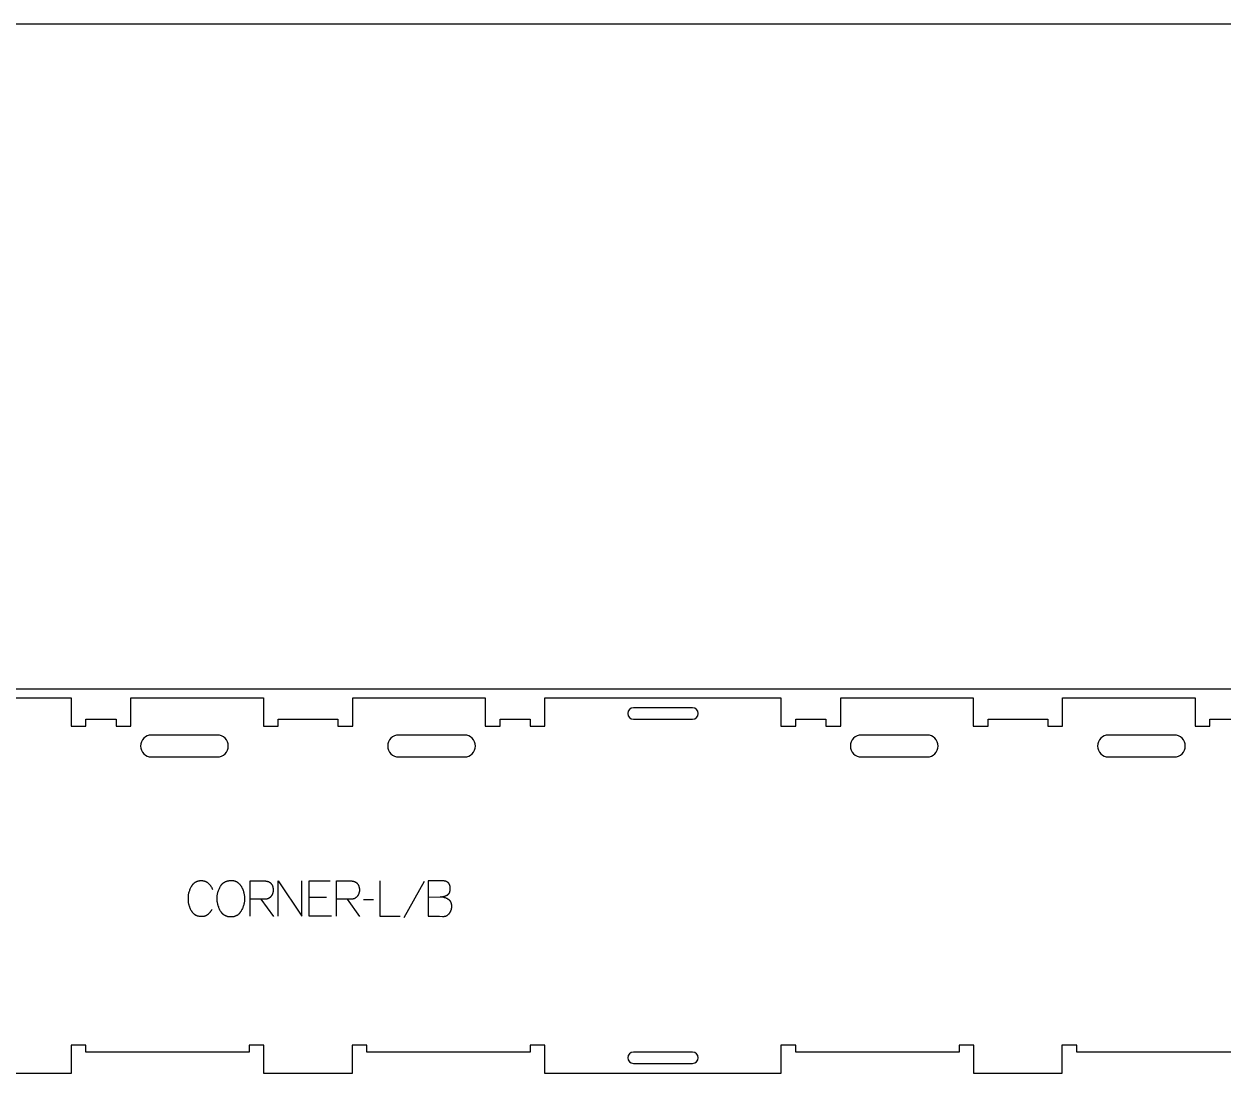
# Model space of a CAD drawing. Extents: x -34195 to -31012, y -17593 to -11999.
# Drawn here: x -33154 to -32140, y -12898 to -11999 of the extents above; entities that cross this region are included whole.
import ezdxf

# ---------------------------------------------------------------- set-up
doc = ezdxf.new("R2010")
doc.units = 0
for name, color, linetype in [('0_SHEET_SPRUCEPLY_2440X122', 1, 'CONTINUOUS'), ('1_ANYTOOL_1MMDEEP_LABELS_S', 2, 'CONTINUOUS'), ('3_ANYTOOL_CUTTHROUGH_INSID', 4, 'CONTINUOUS'), ('4_ANYTOOL_CUTTHROUGH_OUTSI', 5, 'CONTINUOUS'), ('DONOTCUT', 18, 'CONTINUOUS')]:
    doc.layers.add(name, color=color, linetype=linetype)

msp = doc.modelspace()

# ---------------------------------------------------------------- linework, layer by layer
at = {"layer": '0_SHEET_SPRUCEPLY_2440X122'}
msp.add_lwpolyline([(-33823.6, -12561.7), (-33823.6, -13781.7), (-31383.6, -13781.7), (-31383.6, -12561.7)], close=True, dxfattribs=at)
at = {"layer": '1_ANYTOOL_1MMDEEP_LABELS_S'}
for points in [[(-32994.1, -12731.1), (-32994.3, -12730.7), (-32994.5, -12730.3), (-32994.6, -12730), (-32994.8, -12729.6), (-32995, -12729.2), (-32995.2, -12728.9), (-32995.5, -12728.5), (-32995.7, -12728.2), (-32995.9, -12727.8), (-32996.2, -12727.5), (-32996.4, -12727.2), (-32996.7, -12726.9), (-32997, -12726.6), (-32997.3, -12726.3), (-32997.6, -12726), (-32997.9, -12725.8), (-32998, -12725.6), (-32998.2, -12725.5), (-32998.4, -12725.4), (-32998.5, -12725.3), (-32998.7, -12725.1), (-32998.9, -12725), (-32999, -12724.9), (-32999.2, -12724.8), (-32999.4, -12724.7), (-32999.6, -12724.6), (-32999.7, -12724.6), (-32999.9, -12724.5), (-33000.1, -12724.4), (-33000.3, -12724.3), (-33000.5, -12724.2), (-33000.7, -12724.2), (-33000.9, -12724.1), (-33001.1, -12724), (-33001.2, -12724), (-33001.4, -12723.9), (-33001.6, -12723.9), (-33001.8, -12723.8), (-33002.1, -12723.8), (-33002.3, -12723.8), (-33002.5, -12723.7), (-33002.7, -12723.7), (-33002.9, -12723.7), (-33003.1, -12723.7), (-33003.3, -12723.7), (-33003.5, -12723.6), (-33003.8, -12723.6), (-33004, -12723.6), (-33004.3, -12723.6), (-33004.7, -12723.7), (-33005, -12723.7), (-33005.3, -12723.7), (-33005.7, -12723.8), (-33006, -12723.8), (-33006.3, -12723.9), (-33006.6, -12723.9), (-33006.9, -12724), (-33007.2, -12724.1), (-33007.5, -12724.2), (-33007.8, -12724.3), (-33008, -12724.4), (-33008.2, -12724.5), (-33008.3, -12724.5), (-33008.4, -12724.6), (-33008.6, -12724.7), (-33008.7, -12724.7), (-33008.8, -12724.8), (-33009, -12724.9), (-33009.1, -12725), (-33009.2, -12725), (-33009.4, -12725.1), (-33009.5, -12725.2), (-33009.6, -12725.3), (-33009.7, -12725.4), (-33009.8, -12725.5), (-33010.1, -12725.7), (-33010.3, -12725.9), (-33010.5, -12726.1), (-33010.8, -12726.3), (-33011, -12726.5), (-33011.2, -12726.7), (-33011.4, -12727), (-33011.6, -12727.2), (-33011.8, -12727.5), (-33012, -12727.8), (-33012.2, -12728), (-33012.3, -12728.3), (-33012.7, -12728.9), (-33013, -12729.5), (-33013.3, -12730.1), (-33013.6, -12730.7), (-33013.8, -12731.4), (-33014, -12732), (-33014.2, -12732.6), (-33014.4, -12733.3), (-33014.6, -12733.9), (-33014.7, -12734.6), (-33014.9, -12735.2), (-33015, -12735.9), (-33015, -12736.6), (-33015.1, -12737.3), (-33015.1, -12737.9), (-33015.1, -12738.6), (-33015.1, -12739.3), (-33015.1, -12740), (-33015, -12740.7), (-33015, -12741.4), (-33014.9, -12742.1), (-33014.7, -12742.7), (-33014.6, -12743.4), (-33014.5, -12743.7), (-33014.4, -12744), (-33014.3, -12744.3), (-33014.2, -12744.7), (-33014.1, -12745), (-33014, -12745.3), (-33013.9, -12745.6), (-33013.8, -12745.9), (-33013.5, -12746.5), (-33013.3, -12747.2), (-33013, -12747.8), (-33012.6, -12748.4), (-33012.3, -12748.9), (-33012.1, -12749.2), (-33011.9, -12749.5), (-33011.7, -12749.8), (-33011.5, -12750), (-33011.3, -12750.3), (-33011.1, -12750.5), (-33010.9, -12750.8), (-33010.7, -12751), (-33010.5, -12751.2), (-33010.2, -12751.4), (-33010, -12751.6), (-33009.9, -12751.7), (-33009.7, -12751.8), (-33009.6, -12751.9), (-33009.5, -12752), (-33009.4, -12752.1), (-33009.2, -12752.2), (-33009.1, -12752.2), (-33009, -12752.3), (-33008.8, -12752.4), (-33008.7, -12752.5), (-33008.6, -12752.5), (-33008.4, -12752.6), (-33008.2, -12752.7), (-33007.9, -12752.9), (-33007.6, -12753), (-33007.3, -12753.1), (-33007, -12753.2), (-33006.7, -12753.3), (-33006.4, -12753.3), (-33006, -12753.4), (-33005.7, -12753.5), (-33005.4, -12753.5), (-33005.1, -12753.6), (-33004.7, -12753.6), (-33004.4, -12753.6), (-33004, -12753.6), (-33003.7, -12753.6), (-33003.3, -12753.6), (-33002.9, -12753.6), (-33002.7, -12753.6), (-33002.5, -12753.6), (-33002.3, -12753.6), (-33002.2, -12753.5), (-33002, -12753.5), (-33001.8, -12753.5), (-33001.6, -12753.4), (-33001.5, -12753.4), (-33001.3, -12753.4), (-33001.1, -12753.3), (-33001, -12753.3), (-33000.8, -12753.2), (-33000.6, -12753.2), (-33000.5, -12753.1), (-33000.3, -12753.1), (-33000.2, -12753), (-33000, -12752.9), (-32999.9, -12752.9), (-32999.7, -12752.8), (-32999.6, -12752.7), (-32999.4, -12752.6), (-32999.3, -12752.6), (-32999.1, -12752.5), (-32999, -12752.4), (-32998.8, -12752.3), (-32998.7, -12752.2), (-32998.6, -12752.1), (-32998.4, -12752), (-32998.2, -12751.8), (-32997.9, -12751.6), (-32997.6, -12751.4), (-32997.4, -12751.1), (-32997.1, -12750.9), (-32996.9, -12750.7), (-32996.7, -12750.4), (-32996.5, -12750.1), (-32996.2, -12749.9), (-32996, -12749.6), (-32995.8, -12749.3), (-32995.6, -12749), (-32995.4, -12748.7), (-32995.2, -12748.4), (-32995, -12748.1), (-32994.8, -12747.8)], [(-32962.5, -12753.6), (-32962.5, -12723.6), (-32951.1, -12723.6), (-32950.6, -12723.6), (-32950.1, -12723.7), (-32949.9, -12723.7), (-32949.7, -12723.7), (-32949.5, -12723.7), (-32949.2, -12723.8), (-32949, -12723.8), (-32948.8, -12723.8), (-32948.6, -12723.9), (-32948.4, -12723.9), (-32948.2, -12724), (-32948, -12724), (-32947.8, -12724.1), (-32947.6, -12724.1), (-32947.4, -12724.2), (-32947.3, -12724.3), (-32947.1, -12724.3), (-32946.9, -12724.4), (-32946.7, -12724.5), (-32946.6, -12724.6), (-32946.4, -12724.7), (-32946.2, -12724.7), (-32946.1, -12724.8), (-32945.9, -12724.9), (-32945.8, -12725), (-32945.7, -12725.1), (-32945.5, -12725.2), (-32945.4, -12725.4), (-32945.3, -12725.5), (-32945.1, -12725.6), (-32945, -12725.7), (-32944.9, -12725.9), (-32944.8, -12726), (-32944.7, -12726.1), (-32944.6, -12726.3), (-32944.5, -12726.4), (-32944.4, -12726.6), (-32944.3, -12726.7), (-32944.2, -12726.9), (-32944.1, -12727), (-32944, -12727.2), (-32943.9, -12727.3), (-32943.8, -12727.5), (-32943.8, -12727.7), (-32943.7, -12727.9), (-32943.6, -12728.1), (-32943.6, -12728.2), (-32943.5, -12728.4), (-32943.5, -12728.6), (-32943.4, -12728.8), (-32943.4, -12729), (-32943.3, -12729.2), (-32943.3, -12729.4), (-32943.3, -12729.6), (-32943.2, -12729.9), (-32943.2, -12730.1), (-32943.2, -12730.3), (-32943.2, -12730.5), (-32943.1, -12731), (-32943.1, -12731.5), (-32943.1, -12731.7), (-32943.1, -12731.8), (-32943.2, -12732), (-32943.2, -12732.2), (-32943.2, -12732.4), (-32943.2, -12732.5), (-32943.2, -12732.7), (-32943.2, -12732.9), (-32943.3, -12733), (-32943.3, -12733.2), (-32943.3, -12733.4), (-32943.4, -12733.5), (-32943.4, -12733.7), (-32943.5, -12733.9), (-32943.5, -12734), (-32943.6, -12734.2), (-32943.6, -12734.4), (-32943.7, -12734.5), (-32943.8, -12734.7), (-32943.8, -12734.8), (-32943.9, -12735), (-32944, -12735.1), (-32944.1, -12735.3), (-32944.1, -12735.5), (-32944.2, -12735.6), (-32944.3, -12735.8), (-32944.4, -12735.9), (-32944.5, -12736.1), (-32944.6, -12736.2), (-32944.7, -12736.4), (-32944.8, -12736.5), (-32944.9, -12736.7), (-32945, -12736.8), (-32945.1, -12737), (-32945.3, -12737.1), (-32945.4, -12737.2), (-32945.5, -12737.3), (-32945.6, -12737.5), (-32945.8, -12737.6), (-32945.9, -12737.7), (-32946, -12737.8), (-32946.1, -12737.9), (-32946.3, -12738), (-32946.4, -12738.1), (-32946.6, -12738.2), (-32946.7, -12738.3), (-32946.9, -12738.4), (-32947, -12738.5), (-32947.1, -12738.5), (-32947.3, -12738.6), (-32947.5, -12738.7), (-32947.6, -12738.7), (-32947.8, -12738.8), (-32947.9, -12738.8), (-32948.1, -12738.9), (-32948.3, -12738.9), (-32948.4, -12739), (-32948.6, -12739), (-32948.8, -12739), (-32949, -12739.1), (-32949.1, -12739.1), (-32949.3, -12739.1), (-32949.5, -12739.1), (-32951.4, -12739.2), (-32953.5, -12739.2), (-32962.4, -12739.2)], [(-32938.9, -12753.6), (-32938.9, -12723.6), (-32918.9, -12753.6), (-32918.9, -12723.6)], [(-32893.9, -12753.6), (-32912.8, -12753.6), (-32912.8, -12723.6), (-32895, -12723.6)], [(-32889.6, -12753.6), (-32889.6, -12723.6), (-32878.3, -12723.6), (-32877.8, -12723.6), (-32877.3, -12723.7), (-32877.1, -12723.7), (-32876.8, -12723.7), (-32876.6, -12723.7), (-32876.4, -12723.8), (-32876.2, -12723.8), (-32876, -12723.8), (-32875.7, -12723.9), (-32875.5, -12723.9), (-32875.3, -12724), (-32875.1, -12724), (-32875, -12724.1), (-32874.8, -12724.1), (-32874.6, -12724.2), (-32874.4, -12724.3), (-32874.2, -12724.3), (-32874, -12724.4), (-32873.9, -12724.5), (-32873.7, -12724.6), (-32873.6, -12724.7), (-32873.4, -12724.7), (-32873.2, -12724.8), (-32873.1, -12724.9), (-32872.9, -12725), (-32872.8, -12725.1), (-32872.7, -12725.2), (-32872.5, -12725.4), (-32872.4, -12725.5), (-32872.3, -12725.6), (-32872.1, -12725.7), (-32872, -12725.9), (-32871.9, -12726), (-32871.8, -12726.1), (-32871.7, -12726.3), (-32871.6, -12726.4), (-32871.5, -12726.6), (-32871.4, -12726.7), (-32871.3, -12726.9), (-32871.2, -12727), (-32871.1, -12727.2), (-32871.1, -12727.3), (-32871, -12727.5), (-32870.9, -12727.7), (-32870.8, -12727.9), (-32870.8, -12728.1), (-32870.7, -12728.2), (-32870.7, -12728.4), (-32870.6, -12728.6), (-32870.6, -12728.8), (-32870.5, -12729), (-32870.5, -12729.2), (-32870.4, -12729.4), (-32870.4, -12729.6), (-32870.4, -12729.9), (-32870.3, -12730.1), (-32870.3, -12730.3), (-32870.3, -12730.5), (-32870.3, -12731), (-32870.3, -12731.5), (-32870.3, -12731.7), (-32870.3, -12731.8), (-32870.3, -12732), (-32870.3, -12732.2), (-32870.3, -12732.4), (-32870.3, -12732.5), (-32870.4, -12732.7), (-32870.4, -12732.9), (-32870.4, -12733), (-32870.5, -12733.2), (-32870.5, -12733.4), (-32870.5, -12733.5), (-32870.6, -12733.7), (-32870.6, -12733.9), (-32870.7, -12734), (-32870.7, -12734.2), (-32870.8, -12734.4), (-32870.8, -12734.5), (-32870.9, -12734.7), (-32871, -12734.8), (-32871, -12735), (-32871.1, -12735.1), (-32871.2, -12735.3), (-32871.3, -12735.5), (-32871.4, -12735.6), (-32871.5, -12735.8), (-32871.5, -12735.9), (-32871.6, -12736.1), (-32871.7, -12736.2), (-32871.8, -12736.4), (-32871.9, -12736.5), (-32872.1, -12736.7), (-32872.2, -12736.8), (-32872.3, -12737), (-32872.4, -12737.1), (-32872.5, -12737.2), (-32872.6, -12737.3), (-32872.8, -12737.5), (-32872.9, -12737.6), (-32873, -12737.7), (-32873.2, -12737.8), (-32873.3, -12737.9), (-32873.4, -12738), (-32873.6, -12738.1), (-32873.7, -12738.2), (-32873.8, -12738.3), (-32874, -12738.4), (-32874.1, -12738.5), (-32874.3, -12738.5), (-32874.4, -12738.6), (-32874.6, -12738.7), (-32874.8, -12738.7), (-32874.9, -12738.8), (-32875.1, -12738.8), (-32875.2, -12738.9), (-32875.4, -12738.9), (-32875.6, -12739), (-32875.8, -12739), (-32875.9, -12739), (-32876.1, -12739.1), (-32876.3, -12739.1), (-32876.5, -12739.1), (-32876.6, -12739.1), (-32878.6, -12739.2), (-32880.6, -12739.2), (-32889.6, -12739.2)], [(-32852.9, -12723.6), (-32852.9, -12753.6), (-32835.8, -12753.6)], [(-32815.6, -12724.1), (-32832.8, -12754.9)], [(-32812.2, -12737.3), (-32801.7, -12737.2), (-32801.3, -12737.2), (-32800.9, -12737.1), (-32800.5, -12737.1), (-32800.1, -12737), (-32799.7, -12736.9), (-32799.4, -12736.9), (-32799, -12736.8), (-32798.6, -12736.7), (-32798.3, -12736.6), (-32797.9, -12736.5), (-32797.6, -12736.4), (-32797.2, -12736.2), (-32796.9, -12736.1), (-32796.6, -12735.9), (-32796.3, -12735.8), (-32795.9, -12735.6), (-32795.9, -12735.6), (-32795.8, -12735.5), (-32795.7, -12735.5), (-32795.6, -12735.4), (-32795.6, -12735.4), (-32795.5, -12735.3), (-32795.4, -12735.3), (-32795.4, -12735.2), (-32795.3, -12735.2), (-32795.2, -12735.1), (-32795.2, -12735.1), (-32795.1, -12735), (-32795, -12735), (-32795, -12734.9), (-32794.9, -12734.8), (-32794.8, -12734.8), (-32794.8, -12734.7), (-32794.7, -12734.6), (-32794.7, -12734.6), (-32794.6, -12734.5), (-32794.6, -12734.4), (-32794.5, -12734.4), (-32794.5, -12734.3), (-32794.4, -12734.2), (-32794.4, -12734.1), (-32794.3, -12734.1), (-32794.3, -12734), (-32794.2, -12733.9), (-32794.2, -12733.8), (-32794.1, -12733.7), (-32794.1, -12733.7), (-32794.1, -12733.6), (-32794, -12733.5), (-32794, -12733.4), (-32793.9, -12733.2), (-32793.8, -12733), (-32793.8, -12732.8), (-32793.7, -12732.6), (-32793.7, -12732.4), (-32793.6, -12732.2), (-32793.6, -12732), (-32793.6, -12731.8), (-32793.5, -12731.6), (-32793.5, -12731.3), (-32793.5, -12731.1), (-32793.5, -12730.9), (-32793.4, -12730.6), (-32793.4, -12730.4), (-32793.4, -12730.1), (-32793.4, -12729.7), (-32793.4, -12729.5), (-32793.5, -12729.3), (-32793.5, -12729.1), (-32793.5, -12729), (-32793.5, -12728.8), (-32793.5, -12728.6), (-32793.6, -12728.4), (-32793.6, -12728.2), (-32793.6, -12728.1), (-32793.7, -12727.9), (-32793.7, -12727.7), (-32793.8, -12727.6), (-32793.8, -12727.4), (-32793.9, -12727.3), (-32793.9, -12727.1), (-32794, -12727), (-32794, -12726.8), (-32794.1, -12726.7), (-32794.2, -12726.6), (-32794.2, -12726.4), (-32794.3, -12726.3), (-32794.4, -12726.2), (-32794.5, -12726), (-32794.5, -12725.9), (-32794.6, -12725.8), (-32794.7, -12725.7), (-32794.8, -12725.6), (-32794.9, -12725.5), (-32795, -12725.4), (-32795.1, -12725.3), (-32795.2, -12725.2), (-32795.3, -12725.1), (-32795.4, -12725), (-32795.5, -12724.9), (-32795.7, -12724.8), (-32795.8, -12724.7), (-32795.9, -12724.6), (-32796, -12724.5), (-32796.2, -12724.5), (-32796.3, -12724.4), (-32796.5, -12724.3), (-32796.6, -12724.3), (-32796.7, -12724.2), (-32796.9, -12724.2), (-32797, -12724.1), (-32797.2, -12724), (-32797.4, -12724), (-32797.5, -12723.9), (-32797.7, -12723.9), (-32797.8, -12723.9), (-32798, -12723.8), (-32798.2, -12723.8), (-32798.4, -12723.8), (-32798.6, -12723.7), (-32798.7, -12723.7), (-32798.9, -12723.7), (-32799.1, -12723.7), (-32799.3, -12723.7), (-32799.7, -12723.6), (-32800.1, -12723.6), (-32812.2, -12723.6)], [(-32812.2, -12723.6), (-32812.2, -12753.6), (-32802.5, -12753.6), (-32800, -12753.7), (-32799.8, -12753.7), (-32799.5, -12753.7), (-32799.3, -12753.7), (-32799.1, -12753.7), (-32798.9, -12753.7), (-32798.7, -12753.7), (-32798.5, -12753.6), (-32798.2, -12753.6), (-32798, -12753.6), (-32797.8, -12753.5), (-32797.6, -12753.5), (-32797.5, -12753.4), (-32797.3, -12753.4), (-32797.1, -12753.3), (-32796.9, -12753.2), (-32796.7, -12753.1), (-32796.5, -12753.1), (-32796.4, -12753), (-32796.2, -12752.9), (-32796, -12752.8), (-32795.8, -12752.7), (-32795.7, -12752.6), (-32795.5, -12752.4), (-32795.4, -12752.3), (-32795.2, -12752.2), (-32795.1, -12752.1), (-32794.9, -12751.9), (-32794.8, -12751.8), (-32794.6, -12751.6), (-32794.5, -12751.5), (-32794.4, -12751.3), (-32794.2, -12751.1), (-32794.1, -12751), (-32794, -12750.8), (-32793.9, -12750.6), (-32793.7, -12750.4), (-32793.6, -12750.3), (-32793.5, -12750.1), (-32793.4, -12749.9), (-32793.3, -12749.7), (-32793.2, -12749.6), (-32793.1, -12749.4), (-32793, -12749.2), (-32793, -12749), (-32792.9, -12748.8), (-32792.8, -12748.6), (-32792.7, -12748.5), (-32792.7, -12748.3), (-32792.6, -12748.1), (-32792.5, -12747.9), (-32792.5, -12747.7), (-32792.4, -12747.5), (-32792.4, -12747.3), (-32792.4, -12747.1), (-32792.3, -12746.9), (-32792.3, -12746.7), (-32792.2, -12746.5), (-32792.2, -12746.3), (-32792.2, -12746.1), (-32792.2, -12745.9), (-32792.2, -12745.7), (-32792.2, -12745.5), (-32792.2, -12745.3), (-32792.1, -12745.1), (-32792.2, -12744.9), (-32792.2, -12744.6), (-32792.2, -12744.4), (-32792.2, -12744.1), (-32792.2, -12743.9), (-32792.3, -12743.7), (-32792.3, -12743.4), (-32792.3, -12743.2), (-32792.4, -12743), (-32792.4, -12742.8), (-32792.5, -12742.6), (-32792.6, -12742.4), (-32792.6, -12742.2), (-32792.7, -12742), (-32792.8, -12741.8), (-32792.9, -12741.6), (-32792.9, -12741.5), (-32793, -12741.4), (-32793, -12741.3), (-32793.1, -12741.3), (-32793.1, -12741.2), (-32793.2, -12741.1), (-32793.2, -12741), (-32793.3, -12740.9), (-32793.3, -12740.8), (-32793.4, -12740.8), (-32793.5, -12740.7), (-32793.5, -12740.6), (-32793.6, -12740.5), (-32793.7, -12740.4), (-32793.7, -12740.4), (-32793.8, -12740.3), (-32793.9, -12740.2), (-32793.9, -12740.1), (-32794, -12740.1), (-32794.1, -12740), (-32794.1, -12739.9), (-32794.2, -12739.9), (-32794.4, -12739.7), (-32794.5, -12739.6), (-32794.7, -12739.5), (-32794.9, -12739.4), (-32795.1, -12739.3), (-32795.4, -12739), (-32795.8, -12738.8), (-32796.2, -12738.6), (-32796.6, -12738.5), (-32797, -12738.3), (-32797.4, -12738.1), (-32797.8, -12738), (-32798.2, -12737.9), (-32798.6, -12737.7), (-32799, -12737.6), (-32799.4, -12737.5), (-32799.9, -12737.4), (-32800.3, -12737.3), (-32800.8, -12737.3), (-32801.2, -12737.2), (-32801.7, -12737.2)], [(-32953.5, -12739.2), (-32943, -12753.7)], [(-32898.2, -12737.6), (-32912.8, -12737.6)], [(-32880.6, -12739.2), (-32870.2, -12753.7)], [(-32858.2, -12739.8), (-32866.9, -12739.8)]]:
    msp.add_lwpolyline(points, dxfattribs=at)
msp.add_lwpolyline([(-32978.5, -12723.3), (-32978.1, -12723.3), (-32977.8, -12723.3), (-32977.4, -12723.3), (-32977, -12723.4), (-32976.9, -12723.4), (-32976.7, -12723.4), (-32976.5, -12723.5), (-32976.4, -12723.5), (-32976.2, -12723.5), (-32976, -12723.6), (-32975.9, -12723.6), (-32975.7, -12723.7), (-32975.6, -12723.7), (-32975.4, -12723.8), (-32975.2, -12723.8), (-32975.1, -12723.9), (-32974.9, -12723.9), (-32974.8, -12724), (-32974.6, -12724.1), (-32974.5, -12724.1), (-32974.4, -12724.2), (-32974.2, -12724.3), (-32974.1, -12724.3), (-32973.9, -12724.4), (-32973.8, -12724.5), (-32973.7, -12724.6), (-32973.5, -12724.7), (-32973.4, -12724.8), (-32973.1, -12725), (-32972.9, -12725.2), (-32972.6, -12725.4), (-32972.4, -12725.6), (-32972.2, -12725.8), (-32971.9, -12726), (-32971.7, -12726.2), (-32971.5, -12726.5), (-32971.3, -12726.7), (-32971.1, -12726.9), (-32970.9, -12727.2), (-32970.7, -12727.4), (-32970.5, -12727.7), (-32970.3, -12728), (-32970.1, -12728.2), (-32969.9, -12728.5), (-32969.8, -12728.8), (-32969.6, -12729.1), (-32969.5, -12729.4), (-32969.3, -12729.7), (-32969.2, -12730), (-32969, -12730.3), (-32968.9, -12730.6), (-32968.8, -12730.9), (-32968.7, -12731.2), (-32968.5, -12731.5), (-32968.4, -12731.9), (-32968.3, -12732.2), (-32968.2, -12732.5), (-32968.1, -12732.9), (-32968.1, -12733.2), (-32968, -12733.5), (-32967.8, -12734.2), (-32967.7, -12734.9), (-32967.6, -12735.6), (-32967.5, -12736.2), (-32967.4, -12736.9), (-32967.4, -12737.5), (-32967.4, -12738.2), (-32967.4, -12738.8), (-32967.4, -12739.4), (-32967.4, -12740.1), (-32967.4, -12740.7), (-32967.5, -12741.4), (-32967.6, -12742), (-32967.7, -12742.6), (-32967.9, -12743.3), (-32968, -12743.9), (-32968.2, -12744.5), (-32968.4, -12745.2), (-32968.7, -12745.8), (-32968.9, -12746.5), (-32969.2, -12747.1), (-32969.5, -12747.7), (-32969.8, -12748.4), (-32970.1, -12749), (-32970.3, -12749.3), (-32970.5, -12749.6), (-32970.7, -12749.9), (-32970.9, -12750.2), (-32971.1, -12750.5), (-32971.3, -12750.7), (-32971.5, -12751), (-32971.7, -12751.2), (-32971.8, -12751.4), (-32971.9, -12751.5), (-32972, -12751.6), (-32972.2, -12751.7), (-32972.3, -12751.8), (-32972.4, -12751.9), (-32972.5, -12752), (-32972.6, -12752.1), (-32972.8, -12752.2), (-32972.9, -12752.3), (-32973, -12752.4), (-32973.1, -12752.5), (-32973.3, -12752.6), (-32973.4, -12752.7), (-32973.5, -12752.8), (-32973.7, -12752.8), (-32973.8, -12752.9), (-32974, -12753), (-32974.1, -12753.1), (-32974.2, -12753.1), (-32974.4, -12753.2), (-32974.5, -12753.3), (-32974.7, -12753.3), (-32974.8, -12753.4), (-32975, -12753.5), (-32975.1, -12753.5), (-32975.3, -12753.6), (-32975.4, -12753.6), (-32975.7, -12753.7), (-32976.1, -12753.8), (-32976.4, -12753.9), (-32976.7, -12753.9), (-32977.1, -12754), (-32977.4, -12754), (-32977.7, -12754.1), (-32978.1, -12754.1), (-32978.5, -12754.1), (-32978.8, -12754.1), (-32979.2, -12754.1), (-32979.6, -12754.1), (-32980, -12754.1), (-32980.3, -12754), (-32980.7, -12754), (-32981, -12753.9), (-32981.4, -12753.9), (-32981.7, -12753.8), (-32982, -12753.7), (-32982.4, -12753.6), (-32982.5, -12753.6), (-32982.7, -12753.5), (-32982.8, -12753.4), (-32983, -12753.4), (-32983.1, -12753.3), (-32983.3, -12753.3), (-32983.4, -12753.2), (-32983.6, -12753.1), (-32983.7, -12753), (-32983.9, -12753), (-32984, -12752.9), (-32984.2, -12752.8), (-32984.3, -12752.7), (-32984.4, -12752.6), (-32984.6, -12752.6), (-32984.7, -12752.5), (-32984.8, -12752.4), (-32985, -12752.3), (-32985.1, -12752.2), (-32985.2, -12752.1), (-32985.3, -12752), (-32985.5, -12751.9), (-32985.6, -12751.8), (-32985.7, -12751.7), (-32985.8, -12751.5), (-32985.9, -12751.4), (-32986.1, -12751.3), (-32986.2, -12751.2), (-32986.3, -12751.1), (-32986.4, -12750.9), (-32986.6, -12750.7), (-32986.8, -12750.4), (-32987, -12750.1), (-32987.2, -12749.9), (-32987.4, -12749.6), (-32987.6, -12749.2), (-32987.8, -12748.9), (-32988.1, -12748.3), (-32988.4, -12747.6), (-32988.7, -12747), (-32989, -12746.3), (-32989.2, -12745.7), (-32989.5, -12745), (-32989.7, -12744.4), (-32989.8, -12743.7), (-32990, -12743.1), (-32990.1, -12742.4), (-32990.3, -12741.8), (-32990.4, -12741.1), (-32990.4, -12740.5), (-32990.5, -12739.8), (-32990.5, -12739.2), (-32990.5, -12738.5), (-32990.5, -12737.8), (-32990.5, -12737.1), (-32990.4, -12736.4), (-32990.4, -12735.8), (-32990.3, -12735.1), (-32990.1, -12734.4), (-32990, -12733.8), (-32989.8, -12733.1), (-32989.6, -12732.5), (-32989.4, -12731.8), (-32989.2, -12731.2), (-32988.9, -12730.6), (-32988.6, -12730), (-32988.3, -12729.3), (-32988, -12728.7), (-32987.6, -12728.1), (-32987.5, -12727.8), (-32987.3, -12727.5), (-32987.1, -12727.3), (-32986.9, -12727), (-32986.7, -12726.7), (-32986.4, -12726.5), (-32986.2, -12726.2), (-32986, -12726), (-32985.9, -12725.9), (-32985.7, -12725.8), (-32985.6, -12725.7), (-32985.5, -12725.6), (-32985.4, -12725.5), (-32985.3, -12725.4), (-32985.1, -12725.3), (-32985, -12725.2), (-32984.9, -12725.1), (-32984.7, -12725), (-32984.6, -12724.9), (-32984.5, -12724.8), (-32984.3, -12724.7), (-32984.2, -12724.7), (-32984.1, -12724.6), (-32983.9, -12724.5), (-32983.8, -12724.4), (-32983.6, -12724.4), (-32983.3, -12724.2), (-32983, -12724.1), (-32982.7, -12724), (-32982.4, -12723.9), (-32982.1, -12723.8), (-32981.7, -12723.7), (-32981.4, -12723.6), (-32981.1, -12723.5), (-32980.7, -12723.5), (-32980.4, -12723.4), (-32980, -12723.4), (-32979.6, -12723.3), (-32979.3, -12723.3), (-32978.9, -12723.3)], close=True, dxfattribs=at)
at = {"layer": '3_ANYTOOL_CUTTHROUGH_INSID', "color": 4}
for points in [[(-32638.7, -12586.9), (-32588.7, -12586.9, 1), (-32588.7, -12577.4), (-32638.7, -12577.4, 1)], [(-33046, -12618.9), (-32990.3, -12618.9, 1), (-32990.3, -12600.4), (-33046, -12600.4, 1)], [(-32781.4, -12600.4), (-32837.1, -12600.4, 1), (-32837.1, -12618.9), (-32781.4, -12618.9, 1)], [(-32446, -12618.9), (-32390.3, -12618.9, 1), (-32390.3, -12600.4), (-32446, -12600.4, 1)], [(-32181.4, -12600.4), (-32237.1, -12600.4, 1), (-32237.1, -12618.9), (-32181.4, -12618.9, 1)], [(-32638.7, -12868.4, 1), (-32638.7, -12877.9), (-32588.7, -12877.9, 1), (-32588.7, -12868.4)]]:
    msp.add_lwpolyline(points, format="xyb", close=True, dxfattribs=at)
at = {"layer": '4_ANYTOOL_CUTTHROUGH_OUTSI', "color": 5}
for points in [[(-33313.4, -12568.9, 0), (-33113.9, -12568.9, 0), (-33113.9, -12592.9, 0), (-33101.4, -12592.9, 0), (-33101.4, -12586.9, 0), (-33075.9, -12586.9, 0), (-33075.9, -12592.9, 0), (-33063.4, -12592.9, 0), (-33063.4, -12568.9, 0), (-32951.4, -12568.9, 0), (-32951.4, -12592.9, 0), (-32938.9, -12592.9, 0), (-32938.9, -12586.9, 0), (-32888.4, -12586.9, 0), (-32888.4, -12592.9, 0), (-32875.9, -12592.9, 0), (-32875.9, -12568.9, 0), (-32763.9, -12568.9, 0), (-32763.9, -12592.9, 0), (-32751.4, -12592.9, 0), (-32751.4, -12586.9, 0), (-32725.9, -12586.9, 0), (-32725.9, -12592.9, 0), (-32713.4, -12592.9, 0), (-32713.4, -12568.9, 0), (-32513.9, -12568.9, 0), (-32513.9, -12592.9, 0), (-32501.4, -12592.9, 0), (-32501.4, -12586.9, 0), (-32475.9, -12586.9, 0), (-32475.9, -12592.9, 0), (-32463.4, -12592.9, 0), (-32463.4, -12568.9, 0), (-32351.4, -12568.9, 0), (-32351.4, -12592.9, 0), (-32338.9, -12592.9, 0), (-32338.9, -12586.9, 0), (-32288.4, -12586.9, 0), (-32288.4, -12592.9, 0), (-32275.9, -12592.9, 0), (-32275.9, -12568.9, 0), (-32163.9, -12568.9, 0), (-32163.9, -12592.7, 0), (-32163.9, -12592.9, 0), (-32151.4, -12592.9, 0), (-32151.4, -12586.9, 0), (-32125.9, -12586.9, 0)], [(-32125.9, -12868.4, 0), (-32263.9, -12868.4, 0), (-32263.9, -12862.4, 0), (-32276.4, -12862.4, 0), (-32276.4, -12886.4, 0), (-32350.9, -12886.4, 0), (-32350.9, -12862.4, 0), (-32363.4, -12862.4, 0), (-32363.4, -12868.4, 0), (-32501.4, -12868.4, 0), (-32501.4, -12862.4, 0), (-32513.9, -12862.4, 0), (-32513.9, -12886.4, 0), (-32713.4, -12886.4, 0), (-32713.4, -12862.4, 0), (-32725.9, -12862.4, 0), (-32725.9, -12868.4, 0), (-32863.9, -12868.4, 0), (-32863.9, -12862.4, 0), (-32876.4, -12862.4, 0), (-32876.4, -12886.4, 0), (-32950.9, -12886.4, 0), (-32950.9, -12862.4, 0), (-32963.4, -12862.4, 0), (-32963.4, -12868.4, 0), (-33101.4, -12868.4, 0), (-33101.4, -12862.4, 0), (-33113.9, -12862.4, 0), (-33113.9, -12886.4, 0), (-33313.4, -12886.4, 0)]]:
    msp.add_polyline3d(points, dxfattribs=at)
at = {"layer": 'DONOTCUT'}
msp.add_lwpolyline([(-34195.3, -17592.7), (-31011.9, -17592.7), (-31011.9, -11999.3), (-34195.3, -11999.3)], close=True, dxfattribs=at)

doc.saveas('drawing.dxf')
